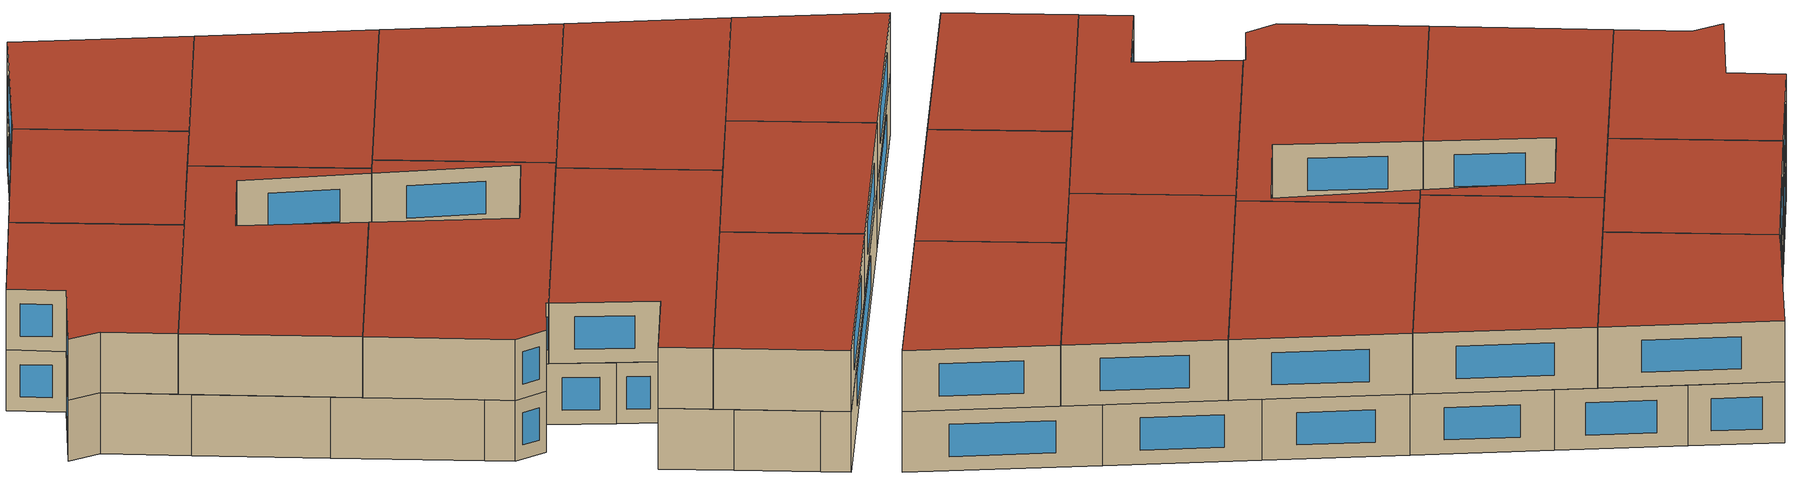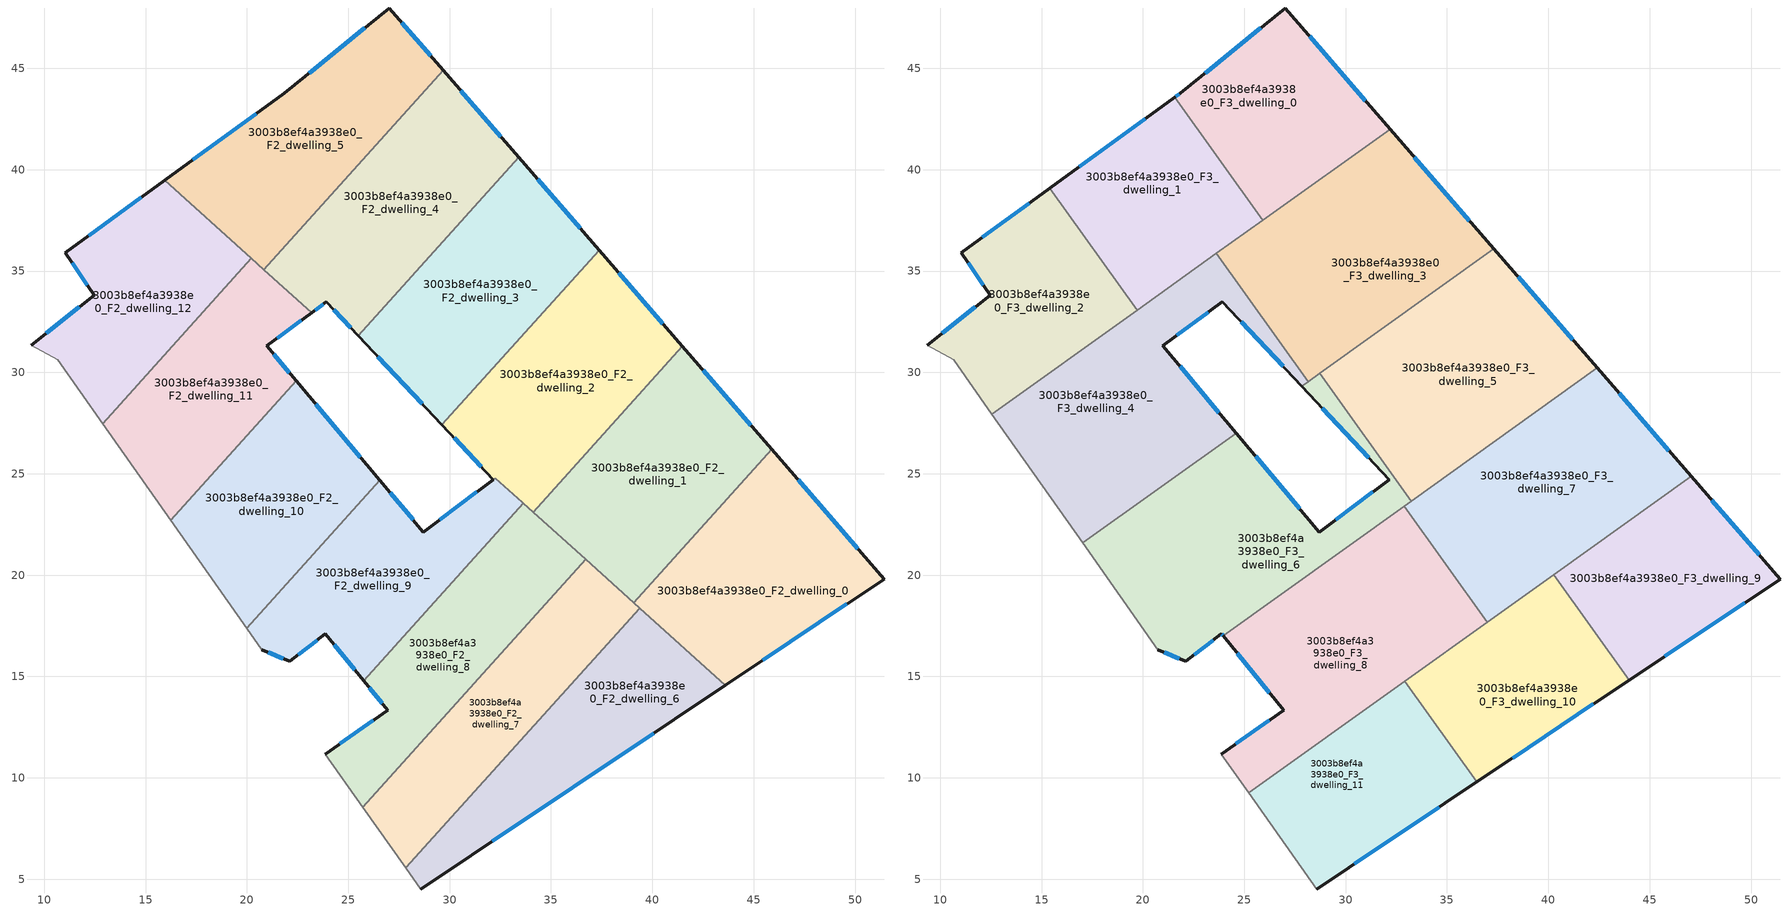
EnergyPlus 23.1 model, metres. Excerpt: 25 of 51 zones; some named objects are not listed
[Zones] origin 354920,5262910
3003b8ef4a3938e0_F2_dwelling_0
 floor to 3003b8ef4a3938e0_F1_dwelling_0 (EU_floor_Construction): 45.89,26.21 51.43,19.8 43.6,14.57 39.08,18.65 z6
 wall outside (EU_wall_Construction): 43.6,14.57 51.43,19.8 45.89,26.21 z6:9
 wall to 3003b8ef4a3938e0_F2_dwelling_1 (EU_wall_Construction): 45.89,26.21 39.08,18.65 z6:9
 wall to 3003b8ef4a3938e0_F2_dwelling_6 (EU_wall_Construction): 39.38,18.37 43.6,14.57 z6:9
 wall to 3003b8ef4a3938e0_F2_dwelling_7 (EU_wall_Construction): 39.08,18.65 39.38,18.37 z6:9
 window (EU_Window_Construction): 50.13,21.31 47.19,24.71 / 45.44,15.8 49.6,18.58 z6.7:8.3
 ceiling adiabatic (EU_roof_Construction): 43.98,14.82 40.29,19.99 39.08,18.65 43.6,14.57 z9
3003b8ef4a3938e0_F2_dwelling_1
 floor to 3003b8ef4a3938e0_F1_dwelling_1 (EU_floor_Construction): 41.48,31.29 45.89,26.21 39.08,18.65 34.12,23.11 z6
 wall outside (EU_wall_Construction): 45.89,26.21 41.48,31.29 z6:9
 wall to 3003b8ef4a3938e0_F2_dwelling_2 (EU_wall_Construction): 41.48,31.29 34.12,23.11 z6:9
 wall to 3003b8ef4a3938e0_F2_dwelling_8 (EU_wall_Construction): 34.12,23.11 36.71,20.78 z6:9
 wall to 3003b8ef4a3938e0_F2_dwelling_7 (EU_wall_Construction): 36.71,20.78 39.08,18.65 z6:9
 window (EU_Window_Construction): 44.85,27.4 42.52,30.09 z6.7:8.3
 ceiling adiabatic (EU_roof_Construction): 39.08,18.65 40.29,19.99 40.26,20.02 38.75,18.94 z9
3003b8ef4a3938e0_F2_dwelling_10
 floor to 3003b8ef4a3938e0_F1_dwelling_10 (EU_floor_Construction): 22.44,29.58 26.56,24.67 19.99,17.38 16.24,22.7 z6
 wall outside (EU_wall_Construction): 26.56,24.67 22.44,29.58 z6:9
 wall to 3003b8ef4a3938e0_F2_dwelling_9 (EU_wall_Construction): 19.99,17.38 26.56,24.67 z6:9
 wall adiabatic (EU_wall_Construction): 16.24,22.7 19.99,17.38 z6:9
 wall to 3003b8ef4a3938e0_F2_dwelling_11 (EU_wall_Construction): 22.44,29.58 16.24,22.7 z6:9
 window (EU_Window_Construction): 25.59,25.83 23.41,28.43 z6.7:8.3
3003b8ef4a3938e0_F2_dwelling_11
 floor to 3003b8ef4a3938e0_F1_dwelling_11 (EU_floor_Construction): 23.2,32.94 20.98,31.31 22.44,29.58 16.24,22.7 12.88,27.48 20.22,35.63 z6
 wall outside (EU_wall_Construction): 22.44,29.58 20.98,31.31 23.2,32.94 z6:9
 wall adiabatic (EU_wall_Construction): 12.88,27.48 16.24,22.7 z6:9
 wall to 3003b8ef4a3938e0_F2_dwelling_12 (EU_wall_Construction): 20.22,35.63 12.88,27.48 z6:9
 wall to 3003b8ef4a3938e0_F2_dwelling_4 (EU_wall_Construction): 23.2,32.94 20.84,35.07 z6:9
 wall to 3003b8ef4a3938e0_F2_dwelling_5 (EU_wall_Construction): 20.84,35.07 20.22,35.63 z6:9
 window (EU_Window_Construction): 21.51,31.7 22.68,32.56 / 22.1,29.99 21.33,30.91 z6.7:8.3
3003b8ef4a3938e0_F2_dwelling_12
 floor to 3003b8ef4a3938e0_F1_dwelling_12 (EU_floor_Construction): 20.22,35.63 12.88,27.48 10.66,30.62 9.37,31.35 12.46,33.8 11.04,35.91 15.95,39.48 z6
 wall outside (EU_wall_Construction): 15.95,39.48 11.04,35.91 12.46,33.8 9.37,31.35 z6:9
 wall adiabatic (EU_wall_Construction): 9.37,31.35 10.66,30.62 12.88,27.48 z6:9
 wall to 3003b8ef4a3938e0_F2_dwelling_5 (EU_wall_Construction): 20.22,35.63 15.95,39.48 z6:9
 window (EU_Window_Construction): 11.37,35.41 12.13,34.3 / 14.79,38.64 12.19,36.75 / 11.74,33.23 10.09,31.92 z6.7:8.3
3003b8ef4a3938e0_F2_dwelling_2
 floor to 3003b8ef4a3938e0_F1_dwelling_2 (EU_floor_Construction): 37.38,36.02 41.48,31.29 34.12,23.11 32.26,24.79 32.15,24.71 29.62,27.41 z6
 wall outside (EU_wall_Construction): 41.48,31.29 37.38,36.02 / 29.62,27.41 32.15,24.71 z6:9
 wall to 3003b8ef4a3938e0_F2_dwelling_3 (EU_wall_Construction): 37.38,36.02 29.62,27.41 z6:9
 wall to 3003b8ef4a3938e0_F2_dwelling_9 (EU_wall_Construction): 32.15,24.71 32.26,24.79 33.58,23.6 33.64,23.54 z6:9
 wall to 3003b8ef4a3938e0_F2_dwelling_8 (EU_wall_Construction): 33.64,23.54 34.12,23.11 z6:9
 window (EU_Window_Construction): 40.52,32.4 38.34,34.91 / 30.22,26.77 31.56,25.34 z6.7:8.3
3003b8ef4a3938e0_F2_dwelling_3
 floor to 3003b8ef4a3938e0_F1_dwelling_3 (EU_floor_Construction): 33.4,40.61 37.38,36.02 29.62,27.41 25.48,31.82 z6
 wall outside (EU_wall_Construction): 37.38,36.02 33.4,40.61 / 25.48,31.82 29.62,27.41 z6:9
 wall to 3003b8ef4a3938e0_F2_dwelling_4 (EU_wall_Construction): 33.4,40.61 25.48,31.82 z6:9
 window (EU_Window_Construction): 36.45,37.1 34.34,39.53 / 26.45,30.78 28.65,28.44 z6.7:8.3
 ceiling adiabatic (EU_roof_Construction): 30.13,27.97 37.38,36.02 34.59,39.24 37.31,36.1 28.16,29.55 27.83,29.32 28.72,29.95 z9
3003b8ef4a3938e0_F2_dwelling_4
 floor to 3003b8ef4a3938e0_F1_dwelling_4 (EU_floor_Construction): 29.69,44.9 33.4,40.61 25.48,31.82 23.92,33.48 23.2,32.94 20.84,35.07 z6
 wall outside (EU_wall_Construction): 23.2,32.94 23.92,33.48 25.48,31.82 / 33.4,40.61 29.69,44.9 z6:9
 wall to 3003b8ef4a3938e0_F2_dwelling_5 (EU_wall_Construction): 29.69,44.9 20.84,35.07 z6:9
 window (EU_Window_Construction): 23.37,33.07 23.75,33.35 / 32.53,41.62 30.56,43.89 / 24.29,33.09 25.12,32.21 z6.7:8.3
 ceiling adiabatic (EU_roof_Construction): 32.19,42 29.69,44.9 20.84,35.07 21.58,34.41 z9
3003b8ef4a3938e0_F2_dwelling_5
 floor to 3003b8ef4a3938e0_F1_dwelling_5 (EU_floor_Construction): 27.02,47.98 29.69,44.9 20.84,35.07 15.95,39.48 21.85,43.78 z6
 wall outside (EU_wall_Construction): 29.69,44.9 27.02,47.98 21.85,43.78 15.95,39.48 z6:9
 window (EU_Window_Construction): 20.47,42.77 17.33,40.49 / 25.81,46.99 23.07,44.76 / 29.06,45.62 27.65,47.25 z6.7:8.3
3003b8ef4a3938e0_F2_dwelling_6
 floor to 3003b8ef4a3938e0_F1_dwelling_6 (EU_floor_Construction): 43.6,14.57 28.57,4.51 27.84,5.55 39.38,18.37 z6
 wall outside (EU_wall_Construction): 28.57,4.51 43.6,14.57 z6:9
 wall to 3003b8ef4a3938e0_F2_dwelling_7 (EU_wall_Construction): 39.38,18.37 27.84,5.55 z6:9
 wall adiabatic (EU_wall_Construction): 27.84,5.55 28.57,4.51 z6:9
 window (EU_Window_Construction): 32.1,6.88 40.07,12.21 z6.7:8.3
3003b8ef4a3938e0_F2_dwelling_7
 floor to 3003b8ef4a3938e0_F1_dwelling_7 (EU_floor_Construction): 39.38,18.37 27.84,5.55 25.71,8.56 36.71,20.78 z6
 wall to 3003b8ef4a3938e0_F2_dwelling_8 (EU_wall_Construction): 36.71,20.78 25.71,8.56 z6:9
 wall adiabatic (EU_wall_Construction): 25.71,8.56 27.84,5.55 z6:9
3003b8ef4a3938e0_F2_dwelling_8
 floor to 3003b8ef4a3938e0_F1_dwelling_8 (EU_floor_Construction): 36.71,20.78 25.71,8.56 23.87,11.16 26.94,13.34 25.76,14.79 33.64,23.54 z6
 wall outside (EU_wall_Construction): 25.76,14.79 26.94,13.34 23.87,11.16 z6:9
 wall adiabatic (EU_wall_Construction): 23.87,11.16 25.71,8.56 z6:9
 wall to 3003b8ef4a3938e0_F2_dwelling_9 (EU_wall_Construction): 33.64,23.54 25.76,14.79 z6:9
 window (EU_Window_Construction): 26.22,12.83 24.59,11.67 / 26.04,14.45 26.67,13.68 z6.7:8.3
3003b8ef4a3938e0_F2_dwelling_9
 floor to 3003b8ef4a3938e0_F1_dwelling_9 (EU_floor_Construction): 33.58,23.6 33.64,23.54 25.76,14.79 23.87,17.11 22.12,15.74 20.73,16.33 19.99,17.38 26.56,24.67 28.7,22.13 32.15,24.71 32.26,24.79 z6
 wall outside (EU_wall_Construction): 32.15,24.71 28.7,22.13 26.56,24.67 / 20.73,16.33 22.12,15.74 23.87,17.11 25.76,14.79 z6:9
 wall adiabatic (EU_wall_Construction): 19.99,17.38 20.73,16.33 z6:9
 window (EU_Window_Construction): 28.2,22.72 27.06,24.07 / 31.34,24.1 29.51,22.73 / 24.32,16.56 25.32,15.33 / 22.53,16.06 23.46,16.79 / 21.06,16.19 21.8,15.88 z6.7:8.3
3003b8ef4a3938e0_F3_dwelling_0
 floor to 3003b8ef4a3938e0_F2_dwelling_5 (EU_floor_Construction): 27.02,47.98 29.69,44.9 24.63,39.28 21.56,43.57 21.85,43.78 z9
 floor adiabatic (EU_floor_Construction): 29.69,44.9 32.19,42 25.9,37.5 24.63,39.28 z9
 wall outside (EU_wall_Construction): 32.2,42 27.02,47.98 21.85,43.78 21.56,43.57 z9:12
 wall to 3003b8ef4a3938e0_F3_dwelling_1 (EU_wall_Construction): 21.56,43.57 25.9,37.5 z9:12
 wall to 3003b8ef4a3938e0_F3_dwelling_3 (EU_wall_Construction): 25.9,37.5 32.2,42 z9:12
 window (EU_Window_Construction): 21.78,43.73 21.63,43.62 / 25.81,46.99 23.07,44.76 / 30.98,43.41 28.23,46.57 z9.7:11.3
 roof outside (EU_roof_Construction): 32.2,42 27.02,47.98 21.85,43.78 21.56,43.57 25.9,37.5 z12
3003b8ef4a3938e0_F3_dwelling_1
 floor adiabatic (EU_floor_Construction): 24.63,39.28 25.9,37.5 21.58,34.41 20.84,35.07 z9
 floor to 3003b8ef4a3938e0_F2_dwelling_5 (EU_floor_Construction): 21.56,43.57 24.63,39.28 20.84,35.07 15.95,39.48 z9
 floor to 3003b8ef4a3938e0_F2_dwelling_12 (EU_floor_Construction): 20.22,35.63 18.92,34.19 15.41,39.09 15.95,39.48 z9
 floor to 3003b8ef4a3938e0_F2_dwelling_11 (EU_floor_Construction): 21.58,34.41 19.72,33.08 18.92,34.19 20.22,35.63 z9
 wall outside (EU_wall_Construction): 21.56,43.57 15.41,39.09 z9:12
 wall to 3003b8ef4a3938e0_F3_dwelling_2 (EU_wall_Construction): 15.41,39.09 19.72,33.08 z9:12
 wall to 3003b8ef4a3938e0_F3_dwelling_4 (EU_wall_Construction): 19.72,33.08 23.63,35.87 z9:12
 wall to 3003b8ef4a3938e0_F3_dwelling_3 (EU_wall_Construction): 23.63,35.87 25.9,37.5 z9:12
 window (EU_Window_Construction): 20.12,42.52 16.86,40.14 z9.7:11.3
 roof outside (EU_roof_Construction): 25.9,37.5 21.56,43.57 15.41,39.09 19.72,33.08 z12
3003b8ef4a3938e0_F3_dwelling_10
 floor to 3003b8ef4a3938e0_F2_dwelling_6 (EU_floor_Construction): 43.6,14.57 36.47,9.8 34.34,12.77 39.38,18.37 z9
 floor to 3003b8ef4a3938e0_F2_dwelling_7 (EU_floor_Construction): 39.38,18.37 34.34,12.77 32.91,14.76 38.75,18.94 z9
 floor adiabatic (EU_floor_Construction): 40.26,20.02 43.98,14.82 43.6,14.57 38.75,18.94 z9
 wall outside (EU_wall_Construction): 36.47,9.8 43.98,14.82 z9:12
 wall to 3003b8ef4a3938e0_F3_dwelling_11 (EU_wall_Construction): 32.91,14.76 36.47,9.8 z9:12
 wall to 3003b8ef4a3938e0_F3_dwelling_9 (EU_wall_Construction): 43.98,14.82 40.26,20.02 z9:12
 wall to 3003b8ef4a3938e0_F3_dwelling_8 (EU_wall_Construction): 36.99,17.68 32.91,14.76 z9:12
 wall to 3003b8ef4a3938e0_F3_dwelling_7 (EU_wall_Construction): 40.26,20.02 36.99,17.68 z9:12
 window (EU_Window_Construction): 38.23,10.98 42.22,13.64 z9.7:11.3
 roof outside (EU_roof_Construction): 43.98,14.82 40.26,20.02 32.91,14.76 36.47,9.8 z12
3003b8ef4a3938e0_F3_dwelling_11
 floor to 3003b8ef4a3938e0_F2_dwelling_7 (EU_floor_Construction): 32.91,14.76 34.34,12.77 27.84,5.55 25.71,8.56 28.36,11.51 z9
 floor to 3003b8ef4a3938e0_F2_dwelling_6 (EU_floor_Construction): 34.34,12.77 36.47,9.8 28.57,4.51 27.84,5.55 z9
 floor to 3003b8ef4a3938e0_F2_dwelling_8 (EU_floor_Construction): 28.36,11.51 25.71,8.56 25.22,9.25 z9
 wall outside (EU_wall_Construction): 28.57,4.51 36.47,9.8 z9:12
 wall adiabatic (EU_wall_Construction): 25.22,9.25 28.57,4.51 z9:12
 wall to 3003b8ef4a3938e0_F3_dwelling_8 (EU_wall_Construction): 32.91,14.76 25.22,9.25 z9:12
 window (EU_Window_Construction): 30.43,5.76 34.62,8.56 z9.7:11.3
 roof outside (EU_roof_Construction): 36.47,9.8 32.91,14.76 25.22,9.25 28.57,4.51 z12
3003b8ef4a3938e0_F3_dwelling_2
 floor to 3003b8ef4a3938e0_F2_dwelling_12 (EU_floor_Construction): 15.41,39.09 18.92,34.19 14.66,29.45 12.55,27.94 10.66,30.62 9.37,31.35 12.46,33.8 11.04,35.91 z9
 floor to 3003b8ef4a3938e0_F2_dwelling_11 (EU_floor_Construction): 18.92,34.19 19.72,33.08 14.66,29.45 z9
 wall outside (EU_wall_Construction): 15.41,39.09 11.04,35.91 12.46,33.8 9.37,31.35 z9:12
 wall adiabatic (EU_wall_Construction): 9.37,31.35 10.66,30.62 12.55,27.94 z9:12
 wall to 3003b8ef4a3938e0_F3_dwelling_4 (EU_wall_Construction): 12.55,27.94 19.72,33.08 z9:12
 window (EU_Window_Construction): 14.39,38.35 12.07,36.66 / 11.74,33.23 10.09,31.92 / 11.37,35.41 12.13,34.3 z9.7:11.3
 roof outside (EU_roof_Construction): 19.72,33.08 15.41,39.09 11.04,35.91 12.46,33.8 9.37,31.35 10.66,30.62 12.55,27.94 z12
3003b8ef4a3938e0_F3_dwelling_3
 floor to 3003b8ef4a3938e0_F2_dwelling_3 (EU_floor_Construction): 33.4,40.61 37.31,36.1 28.16,29.55 26.07,32.47 z9
 floor to 3003b8ef4a3938e0_F2_dwelling_4 (EU_floor_Construction): 32.19,42 33.4,40.61 26.07,32.47 23.63,35.87 z9
 wall outside (EU_wall_Construction): 37.31,36.1 32.2,42 z9:12
 wall to 3003b8ef4a3938e0_F3_dwelling_4 (EU_wall_Construction): 23.63,35.87 28.16,29.55 z9:12
 wall to 3003b8ef4a3938e0_F3_dwelling_5 (EU_wall_Construction): 28.71,29.95 37.31,36.1 z9:12
 wall to 3003b8ef4a3938e0_F3_dwelling_6 (EU_wall_Construction): 28.16,29.55 28.71,29.95 z9:12
 window (EU_Window_Construction): 36.11,37.49 33.4,40.62 z9.7:11.3
 roof outside (EU_roof_Construction): 37.31,36.1 32.2,42 23.63,35.87 28.16,29.55 z12
3003b8ef4a3938e0_F3_dwelling_4
 floor to 3003b8ef4a3938e0_F2_dwelling_11 (EU_floor_Construction): 23.2,32.94 20.98,31.31 22.44,29.58 16.24,22.7 12.88,27.48 14.66,29.45 21.58,34.41 z9
 floor to 3003b8ef4a3938e0_F2_dwelling_10 (EU_floor_Construction): 22.44,29.58 24.6,27 17.03,21.59 16.24,22.7 z9
 floor to 3003b8ef4a3938e0_F2_dwelling_3 (EU_floor_Construction): 26.07,32.47 28.16,29.55 27.83,29.32 25.48,31.82 z9
 floor to 3003b8ef4a3938e0_F2_dwelling_12 (EU_floor_Construction): 14.66,29.45 12.88,27.48 12.55,27.94 z9
 floor to 3003b8ef4a3938e0_F2_dwelling_4 (EU_floor_Construction): 23.63,35.87 26.07,32.47 25.48,31.82 23.92,33.48 23.2,32.94 21.58,34.41 z9
 wall outside (EU_wall_Construction): 24.6,27 20.98,31.31 23.92,33.48 27.83,29.32 z9:12
 wall to 3003b8ef4a3938e0_F3_dwelling_6 (EU_wall_Construction): 17.03,21.59 24.6,27 / 27.83,29.32 28.16,29.55 z9:12
 wall adiabatic (EU_wall_Construction): 12.55,27.94 17.03,21.59 z9:12
 window (EU_Window_Construction): 24.84,32.5 26.91,30.29 / 21.68,31.82 23.23,32.97 / 23.75,28.02 21.83,30.3 z9.7:11.3
 roof outside (EU_roof_Construction): 24.6,27 20.98,31.31 23.92,33.48 27.83,29.32 28.16,29.55 23.63,35.87 12.55,27.94 17.03,21.59 z12
3003b8ef4a3938e0_F3_dwelling_5
 floor to 3003b8ef4a3938e0_F2_dwelling_2 (EU_floor_Construction): 37.38,36.02 41.48,31.29 37.1,26.41 33.39,23.77 32.68,24.41 30.13,27.97 z9
 floor to 3003b8ef4a3938e0_F2_dwelling_1 (EU_floor_Construction): 41.48,31.29 42.41,30.22 37.1,26.41 z9
 floor adiabatic (EU_floor_Construction): 37.31,36.1 37.38,36.02 30.13,27.97 28.72,29.95 z9
 floor to 3003b8ef4a3938e0_F2_dwelling_9 (EU_floor_Construction): 33.39,23.77 33.23,23.65 32.68,24.41 z9
 wall outside (EU_wall_Construction): 42.41,30.22 37.31,36.1 z9:12
 wall to 3003b8ef4a3938e0_F3_dwelling_6 (EU_wall_Construction): 28.72,29.95 33.23,23.65 z9:12
 wall to 3003b8ef4a3938e0_F3_dwelling_7 (EU_wall_Construction): 33.23,23.65 42.41,30.22 z9:12
 window (EU_Window_Construction): 41.21,31.6 38.51,34.72 z9.7:11.3
 roof outside (EU_roof_Construction): 42.41,30.22 37.31,36.1 28.72,29.95 33.23,23.65 z12
3003b8ef4a3938e0_F3_dwelling_6
 floor to 3003b8ef4a3938e0_F2_dwelling_9 (EU_floor_Construction): 32.68,24.41 33.23,23.65 23.95,17.01 23.87,17.11 22.12,15.74 20.73,16.33 19.99,17.38 26.56,24.67 28.7,22.13 32.15,24.71 32.26,24.79 z9
 floor to 3003b8ef4a3938e0_F2_dwelling_2 (EU_floor_Construction): 30.13,27.97 32.68,24.41 32.26,24.79 32.15,24.71 29.62,27.41 z9
 floor to 3003b8ef4a3938e0_F2_dwelling_10 (EU_floor_Construction): 24.6,27 26.56,24.67 19.99,17.38 17.03,21.59 z9
 floor to 3003b8ef4a3938e0_F2_dwelling_3 (EU_floor_Construction): 28.72,29.95 30.13,27.97 29.62,27.41 27.83,29.32 z9
 wall outside (EU_wall_Construction): 27.83,29.32 32.15,24.71 28.7,22.13 24.6,27 / 20.73,16.33 22.12,15.74 23.87,17.11 23.95,17.01 z9:12
 wall adiabatic (EU_wall_Construction): 17.03,21.59 20.73,16.33 z9:12
 wall to 3003b8ef4a3938e0_F3_dwelling_8 (EU_wall_Construction): 23.95,17.01 32.89,23.4 z9:12
 wall to 3003b8ef4a3938e0_F3_dwelling_7 (EU_wall_Construction): 32.89,23.4 33.23,23.65 z9:12
 window (EU_Window_Construction): 27.74,23.27 25.56,25.86 / 31.34,24.1 29.51,22.73 / 28.85,28.23 31.14,25.79 / 23.89,17.08 23.93,17.03 / 22.53,16.06 23.46,16.79 / 21.06,16.19 21.8,15.88 z9.7:11.3
 roof outside (EU_roof_Construction): 28.7,22.13 24.6,27 17.03,21.59 20.73,16.33 22.12,15.74 23.87,17.11 23.95,17.01 33.23,23.65 28.72,29.95 27.83,29.32 32.15,24.71 z12
3003b8ef4a3938e0_F3_dwelling_7
 floor to 3003b8ef4a3938e0_F2_dwelling_1 (EU_floor_Construction): 42.41,30.22 45.88,26.21 40.41,20.13 38.75,18.94 34.12,23.11 37.09,26.41 z9
 floor to 3003b8ef4a3938e0_F2_dwelling_0 (EU_floor_Construction): 45.88,26.21 47.04,24.88 40.41,20.13 z9
 floor to 3003b8ef4a3938e0_F2_dwelling_8 (EU_floor_Construction): 36.71,20.78 35.63,19.57 33.17,23.01 33.64,23.54 z9
 floor to 3003b8ef4a3938e0_F2_dwelling_2 (EU_floor_Construction): 37.09,26.41 34.12,23.11 33.39,23.77 z9
 floor to 3003b8ef4a3938e0_F2_dwelling_7 (EU_floor_Construction): 38.75,18.94 36.99,17.68 35.63,19.57 36.71,20.78 z9
 floor to 3003b8ef4a3938e0_F2_dwelling_9 (EU_floor_Construction): 33.64,23.54 33.17,23.01 32.89,23.4 33.39,23.77 z9
 wall outside (EU_wall_Construction): 47.04,24.88 42.41,30.22 z9:12
 wall to 3003b8ef4a3938e0_F3_dwelling_8 (EU_wall_Construction): 32.89,23.4 36.99,17.68 z9:12
 wall to 3003b8ef4a3938e0_F3_dwelling_9 (EU_wall_Construction): 40.26,20.02 47.04,24.88 z9:12
 window (EU_Window_Construction): 45.95,26.13 43.5,28.96 z9.7:11.3
 roof outside (EU_roof_Construction): 47.04,24.88 42.41,30.22 32.89,23.4 36.99,17.68 z12
3003b8ef4a3938e0_F3_dwelling_8
 floor to 3003b8ef4a3938e0_F2_dwelling_8 (EU_floor_Construction): 33.17,23.01 35.63,19.57 28.36,11.51 25.22,9.25 23.87,11.16 26.94,13.34 25.76,14.79 z9
 floor to 3003b8ef4a3938e0_F2_dwelling_9 (EU_floor_Construction): 32.89,23.4 33.17,23.01 25.76,14.79 23.95,17.01 z9
 floor to 3003b8ef4a3938e0_F2_dwelling_7 (EU_floor_Construction): 35.63,19.57 36.99,17.68 28.36,11.51 z9
 wall outside (EU_wall_Construction): 23.95,17.01 26.94,13.34 23.87,11.16 z9:12
 wall adiabatic (EU_wall_Construction): 23.87,11.16 25.22,9.25 z9:12
 window (EU_Window_Construction): 26.22,12.83 24.59,11.67 / 24.66,16.15 26.24,14.2 z9.7:11.3
 roof outside (EU_roof_Construction): 36.99,17.68 32.89,23.4 23.95,17.01 26.94,13.34 23.87,11.16 25.22,9.25 z12
3003b8ef4a3938e0_F3_dwelling_9
 floor to 3003b8ef4a3938e0_F2_dwelling_0 (EU_floor_Construction): 47.04,24.88 51.43,19.8 43.98,14.82 40.29,19.99 40.41,20.13 z9
 wall outside (EU_wall_Construction): 43.98,14.82 51.43,19.8 47.04,24.88 z9:12
 window (EU_Window_Construction): 50.4,21 48.07,23.69 / 45.73,15.99 49.69,18.64 z9.7:11.3
 roof outside (EU_roof_Construction): 51.43,19.8 47.04,24.88 40.26,20.02 43.98,14.82 z12
[Building]
EU S2 Campaign: North Axis=0; Terrain=City; Solar Distribution=FullExterior
[Site:Location]
Budapest.Ferenc.Liszt.Intl.AP: Latitude=47.437; Longitude=19.256; Time Zone=1; Elevation=185
[SizingPeriod:WeatherFileDays]
AnnualSizingPeriod: Begin Month=1; Begin Day of Month=1; End Month=12; End Day of Month=31; Day of Week for Start Day=Monday; Use Weather File Daylight Saving Period=No; Use Weather File Rain and Snow Indicators=No
[MATERIAL]
EU_InternalMass_Material: Roughness=MediumRough; Thickness=0.1; Conductivity=1; Density=1800; Specific Heat=900; Thermal Absorptance=0.9; Solar Absorptance=0.7; Visible Absorptance=0.7
[MATERIAL:NOMASS] Roughness=MediumRough; Thermal Absorptance=0.9; Solar Absorptance=0.7; Visible Absorptance=0.7
Name | Thermal Resistance
EU_wall_NoMass | 0.832559
EU_roof_NoMass | 1.39638
EU_floor_NoMass | 0.872794
[WINDOWMATERIAL:SIMPLEGLAZINGSYSTEM]
EU_Window_SimpleGlazing: UFactor=2.79869; Solar Heat Gain Coefficient=0.75; Visible Transmittance=0.75
[CONSTRUCTION]
EU_wall_Construction: EU_wall_NoMass
EU_roof_Construction: EU_roof_NoMass
EU_floor_Construction: EU_floor_NoMass
EU_Window_Construction: EU_Window_SimpleGlazing
EU_InternalMass_Construction: EU_InternalMass_Material
[ZONE] Type=1; Multiplier=1; Ceiling Height=autocalculate; Floor Area=autocalculate; Part of Total Floor Area=Yes
Name | Volume
3003b8ef4a3938e0_F2_dwelling_0 | 211.831
3003b8ef4a3938e0_F3_dwelling_0 | 169.494
3003b8ef4a3938e0_F2_dwelling_1 | 211.857
3003b8ef4a3938e0_F3_dwelling_1 | 169.485
3003b8ef4a3938e0_F2_dwelling_10 | 181.592
3003b8ef4a3938e0_F3_dwelling_10 | 169.505
3003b8ef4a3938e0_F2_dwelling_11 | 181.597
3003b8ef4a3938e0_F3_dwelling_11 | 169.499
3003b8ef4a3938e0_F2_dwelling_12 | 181.578
3003b8ef4a3938e0_F2_dwelling_2 | 212.149
3003b8ef4a3938e0_F3_dwelling_2 | 169.496
3003b8ef4a3938e0_F2_dwelling_3 | 211.867
3003b8ef4a3938e0_F3_dwelling_3 | 254.214
3003b8ef4a3938e0_F2_dwelling_4 | 211.85
3003b8ef4a3938e0_F3_dwelling_4 | 254.206
3003b8ef4a3938e0_F2_dwelling_5 | 211.836
3003b8ef4a3938e0_F3_dwelling_5 | 254.229
3003b8ef4a3938e0_F2_dwelling_6 | 181.559
3003b8ef4a3938e0_F3_dwelling_6 | 254.218
3003b8ef4a3938e0_F2_dwelling_7 | 181.623
3003b8ef4a3938e0_F3_dwelling_7 | 254.194
3003b8ef4a3938e0_F2_dwelling_8 | 181.601
3003b8ef4a3938e0_F3_dwelling_8 | 254.219
3003b8ef4a3938e0_F2_dwelling_9 | 181.282
3003b8ef4a3938e0_F3_dwelling_9 | 169.487
[INTERNALMASS] Construction=EU_InternalMass_Construction
Name | Zone or ZoneList | Surface Area
3003b8ef4a3938e0_F2_dwelling_0_EU_InternalMass | 3003b8ef4a3938e0_F2_dwelling_0 | 70.6104
3003b8ef4a3938e0_F2_dwelling_1_EU_InternalMass | 3003b8ef4a3938e0_F2_dwelling_1 | 70.6189
3003b8ef4a3938e0_F2_dwelling_2_EU_InternalMass | 3003b8ef4a3938e0_F2_dwelling_2 | 70.716
3003b8ef4a3938e0_F2_dwelling_3_EU_InternalMass | 3003b8ef4a3938e0_F2_dwelling_3 | 70.6223
3003b8ef4a3938e0_F2_dwelling_4_EU_InternalMass | 3003b8ef4a3938e0_F2_dwelling_4 | 70.6167
3003b8ef4a3938e0_F2_dwelling_5_EU_InternalMass | 3003b8ef4a3938e0_F2_dwelling_5 | 70.6119
3003b8ef4a3938e0_F2_dwelling_6_EU_InternalMass | 3003b8ef4a3938e0_F2_dwelling_6 | 60.5195
3003b8ef4a3938e0_F2_dwelling_7_EU_InternalMass | 3003b8ef4a3938e0_F2_dwelling_7 | 60.5408
3003b8ef4a3938e0_F2_dwelling_8_EU_InternalMass | 3003b8ef4a3938e0_F2_dwelling_8 | 60.5333
3003b8ef4a3938e0_F2_dwelling_9_EU_InternalMass | 3003b8ef4a3938e0_F2_dwelling_9 | 60.4274
3003b8ef4a3938e0_F2_dwelling_10_EU_InternalMass | 3003b8ef4a3938e0_F2_dwelling_10 | 60.5305
3003b8ef4a3938e0_F2_dwelling_11_EU_InternalMass | 3003b8ef4a3938e0_F2_dwelling_11 | 60.5324
3003b8ef4a3938e0_F2_dwelling_12_EU_InternalMass | 3003b8ef4a3938e0_F2_dwelling_12 | 60.5262
3003b8ef4a3938e0_F3_dwelling_0_EU_InternalMass | 3003b8ef4a3938e0_F3_dwelling_0 | 56.4981
3003b8ef4a3938e0_F3_dwelling_1_EU_InternalMass | 3003b8ef4a3938e0_F3_dwelling_1 | 56.4951
3003b8ef4a3938e0_F3_dwelling_2_EU_InternalMass | 3003b8ef4a3938e0_F3_dwelling_2 | 56.4987
3003b8ef4a3938e0_F3_dwelling_3_EU_InternalMass | 3003b8ef4a3938e0_F3_dwelling_3 | 84.7381
3003b8ef4a3938e0_F3_dwelling_4_EU_InternalMass | 3003b8ef4a3938e0_F3_dwelling_4 | 84.7355
3003b8ef4a3938e0_F3_dwelling_5_EU_InternalMass | 3003b8ef4a3938e0_F3_dwelling_5 | 84.7432
3003b8ef4a3938e0_F3_dwelling_6_EU_InternalMass | 3003b8ef4a3938e0_F3_dwelling_6 | 84.7397
3003b8ef4a3938e0_F3_dwelling_7_EU_InternalMass | 3003b8ef4a3938e0_F3_dwelling_7 | 84.7312
3003b8ef4a3938e0_F3_dwelling_8_EU_InternalMass | 3003b8ef4a3938e0_F3_dwelling_8 | 84.7395
3003b8ef4a3938e0_F3_dwelling_9_EU_InternalMass | 3003b8ef4a3938e0_F3_dwelling_9 | 56.4956
3003b8ef4a3938e0_F3_dwelling_10_EU_InternalMass | 3003b8ef4a3938e0_F3_dwelling_10 | 56.5016
3003b8ef4a3938e0_F3_dwelling_11_EU_InternalMass | 3003b8ef4a3938e0_F3_dwelling_11 | 56.4998
[OTHEREQUIPMENT] Fuel Type=Electricity; Design Level Calculation Method=Watts/Area; Power per Zone Floor Area=1; Fraction Latent=0; Fraction Radiant=0; Fraction Lost=0; Carbon Dioxide Generation Rate=0; EndUse Subcategory=EU_Step8_InternalGains
Name | Zone or ZoneList or Space or SpaceList | Schedule
EU_Step8_InternalGain_3003b8ef4a3938e0_F2_dwelling_0_f000 | 3003b8ef4a3938e0_F2_dwelling_0 | EU_Step8_GainSchedule_3003b8ef4a3938e0_F2_dwelling_0_f000
EU_Step8_InternalGain_3003b8ef4a3938e0_F2_dwelling_1_f000 | 3003b8ef4a3938e0_F2_dwelling_1 | EU_Step8_GainSchedule_3003b8ef4a3938e0_F2_dwelling_1_f000
EU_Step8_InternalGain_3003b8ef4a3938e0_F2_dwelling_2_f000 | 3003b8ef4a3938e0_F2_dwelling_2 | EU_Step8_GainSchedule_3003b8ef4a3938e0_F2_dwelling_2_f000
EU_Step8_InternalGain_3003b8ef4a3938e0_F2_dwelling_3_f000 | 3003b8ef4a3938e0_F2_dwelling_3 | EU_Step8_GainSchedule_3003b8ef4a3938e0_F2_dwelling_3_f000
EU_Step8_InternalGain_3003b8ef4a3938e0_F2_dwelling_4_f000 | 3003b8ef4a3938e0_F2_dwelling_4 | EU_Step8_GainSchedule_3003b8ef4a3938e0_F2_dwelling_4_f000
EU_Step8_InternalGain_3003b8ef4a3938e0_F2_dwelling_5_f000 | 3003b8ef4a3938e0_F2_dwelling_5 | EU_Step8_GainSchedule_3003b8ef4a3938e0_F2_dwelling_5_f000
EU_Step8_InternalGain_3003b8ef4a3938e0_F2_dwelling_6_f000 | 3003b8ef4a3938e0_F2_dwelling_6 | EU_Step8_GainSchedule_3003b8ef4a3938e0_F2_dwelling_6_f000
EU_Step8_InternalGain_3003b8ef4a3938e0_F2_dwelling_7_f000 | 3003b8ef4a3938e0_F2_dwelling_7 | EU_Step8_GainSchedule_3003b8ef4a3938e0_F2_dwelling_7_f000
EU_Step8_InternalGain_3003b8ef4a3938e0_F2_dwelling_8_f000 | 3003b8ef4a3938e0_F2_dwelling_8 | EU_Step8_GainSchedule_3003b8ef4a3938e0_F2_dwelling_8_f000
EU_Step8_InternalGain_3003b8ef4a3938e0_F2_dwelling_9_f000 | 3003b8ef4a3938e0_F2_dwelling_9 | EU_Step8_GainSchedule_3003b8ef4a3938e0_F2_dwelling_9_f000
EU_Step8_InternalGain_3003b8ef4a3938e0_F2_dwelling_10_f000 | 3003b8ef4a3938e0_F2_dwelling_10 | EU_Step8_GainSchedule_3003b8ef4a3938e0_F2_dwelling_10_f000
EU_Step8_InternalGain_3003b8ef4a3938e0_F2_dwelling_11_f000 | 3003b8ef4a3938e0_F2_dwelling_11 | EU_Step8_GainSchedule_3003b8ef4a3938e0_F2_dwelling_11_f000
EU_Step8_InternalGain_3003b8ef4a3938e0_F2_dwelling_12_f000 | 3003b8ef4a3938e0_F2_dwelling_12 | EU_Step8_GainSchedule_3003b8ef4a3938e0_F2_dwelling_12_f000
EU_Step8_InternalGain_3003b8ef4a3938e0_F3_dwelling_0_f000 | 3003b8ef4a3938e0_F3_dwelling_0 | EU_Step8_GainSchedule_3003b8ef4a3938e0_F3_dwelling_0_f000
EU_Step8_InternalGain_3003b8ef4a3938e0_F3_dwelling_1_f000 | 3003b8ef4a3938e0_F3_dwelling_1 | EU_Step8_GainSchedule_3003b8ef4a3938e0_F3_dwelling_1_f000
EU_Step8_InternalGain_3003b8ef4a3938e0_F3_dwelling_2_f000 | 3003b8ef4a3938e0_F3_dwelling_2 | EU_Step8_GainSchedule_3003b8ef4a3938e0_F3_dwelling_2_f000
EU_Step8_InternalGain_3003b8ef4a3938e0_F3_dwelling_3_f000 | 3003b8ef4a3938e0_F3_dwelling_3 | EU_Step8_GainSchedule_3003b8ef4a3938e0_F3_dwelling_3_f000
EU_Step8_InternalGain_3003b8ef4a3938e0_F3_dwelling_4_f000 | 3003b8ef4a3938e0_F3_dwelling_4 | EU_Step8_GainSchedule_3003b8ef4a3938e0_F3_dwelling_4_f000
EU_Step8_InternalGain_3003b8ef4a3938e0_F3_dwelling_5_f000 | 3003b8ef4a3938e0_F3_dwelling_5 | EU_Step8_GainSchedule_3003b8ef4a3938e0_F3_dwelling_5_f000
EU_Step8_InternalGain_3003b8ef4a3938e0_F3_dwelling_6_f000 | 3003b8ef4a3938e0_F3_dwelling_6 | EU_Step8_GainSchedule_3003b8ef4a3938e0_F3_dwelling_6_f000
EU_Step8_InternalGain_3003b8ef4a3938e0_F3_dwelling_7_f000 | 3003b8ef4a3938e0_F3_dwelling_7 | EU_Step8_GainSchedule_3003b8ef4a3938e0_F3_dwelling_7_f000
EU_Step8_InternalGain_3003b8ef4a3938e0_F3_dwelling_8_f000 | 3003b8ef4a3938e0_F3_dwelling_8 | EU_Step8_GainSchedule_3003b8ef4a3938e0_F3_dwelling_8_f000
EU_Step8_InternalGain_3003b8ef4a3938e0_F3_dwelling_9_f000 | 3003b8ef4a3938e0_F3_dwelling_9 | EU_Step8_GainSchedule_3003b8ef4a3938e0_F3_dwelling_9_f000
EU_Step8_InternalGain_3003b8ef4a3938e0_F3_dwelling_10_f000 | 3003b8ef4a3938e0_F3_dwelling_10 | EU_Step8_GainSchedule_3003b8ef4a3938e0_F3_dwelling_10_f000
EU_Step8_InternalGain_3003b8ef4a3938e0_F3_dwelling_11_f000 | 3003b8ef4a3938e0_F3_dwelling_11 | EU_Step8_GainSchedule_3003b8ef4a3938e0_F3_dwelling_11_f000
[ZONEVENTILATION:DESIGNFLOWRATE] Schedule=EU_AlwaysOn; Design Flow Rate Calculation Method=AirChanges/Hour; Air Changes per Hour=0.475469; Ventilation Type=Natural; Fan Pressure Rise=0; Fan Total Efficiency=1; Constant Term Coefficient=1; Temperature Term Coefficient=0; Velocity Term Coefficient=0; Velocity Squared Term Coefficient=0; Minimum Indoor Temperature=-100; Maximum Indoor Temperature=100; Delta Temperature=-100; Minimum Outdoor Temperature=-100; Maximum Outdoor Temperature=100; Maximum Wind Speed=40
Name | Zone or ZoneList or Space or SpaceList
EU_ConstantAir_3003b8ef4a3938e0_F2_dwelling_0 | 3003b8ef4a3938e0_F2_dwelling_0
EU_ConstantAir_3003b8ef4a3938e0_F2_dwelling_1 | 3003b8ef4a3938e0_F2_dwelling_1
EU_ConstantAir_3003b8ef4a3938e0_F2_dwelling_2 | 3003b8ef4a3938e0_F2_dwelling_2
EU_ConstantAir_3003b8ef4a3938e0_F2_dwelling_3 | 3003b8ef4a3938e0_F2_dwelling_3
EU_ConstantAir_3003b8ef4a3938e0_F2_dwelling_4 | 3003b8ef4a3938e0_F2_dwelling_4
EU_ConstantAir_3003b8ef4a3938e0_F2_dwelling_5 | 3003b8ef4a3938e0_F2_dwelling_5
EU_ConstantAir_3003b8ef4a3938e0_F2_dwelling_6 | 3003b8ef4a3938e0_F2_dwelling_6
EU_ConstantAir_3003b8ef4a3938e0_F2_dwelling_7 | 3003b8ef4a3938e0_F2_dwelling_7
EU_ConstantAir_3003b8ef4a3938e0_F2_dwelling_8 | 3003b8ef4a3938e0_F2_dwelling_8
EU_ConstantAir_3003b8ef4a3938e0_F2_dwelling_9 | 3003b8ef4a3938e0_F2_dwelling_9
EU_ConstantAir_3003b8ef4a3938e0_F2_dwelling_10 | 3003b8ef4a3938e0_F2_dwelling_10
EU_ConstantAir_3003b8ef4a3938e0_F2_dwelling_11 | 3003b8ef4a3938e0_F2_dwelling_11
EU_ConstantAir_3003b8ef4a3938e0_F2_dwelling_12 | 3003b8ef4a3938e0_F2_dwelling_12
EU_ConstantAir_3003b8ef4a3938e0_F3_dwelling_0 | 3003b8ef4a3938e0_F3_dwelling_0
EU_ConstantAir_3003b8ef4a3938e0_F3_dwelling_1 | 3003b8ef4a3938e0_F3_dwelling_1
EU_ConstantAir_3003b8ef4a3938e0_F3_dwelling_2 | 3003b8ef4a3938e0_F3_dwelling_2
EU_ConstantAir_3003b8ef4a3938e0_F3_dwelling_3 | 3003b8ef4a3938e0_F3_dwelling_3
EU_ConstantAir_3003b8ef4a3938e0_F3_dwelling_4 | 3003b8ef4a3938e0_F3_dwelling_4
EU_ConstantAir_3003b8ef4a3938e0_F3_dwelling_5 | 3003b8ef4a3938e0_F3_dwelling_5
EU_ConstantAir_3003b8ef4a3938e0_F3_dwelling_6 | 3003b8ef4a3938e0_F3_dwelling_6
EU_ConstantAir_3003b8ef4a3938e0_F3_dwelling_7 | 3003b8ef4a3938e0_F3_dwelling_7
EU_ConstantAir_3003b8ef4a3938e0_F3_dwelling_8 | 3003b8ef4a3938e0_F3_dwelling_8
EU_ConstantAir_3003b8ef4a3938e0_F3_dwelling_9 | 3003b8ef4a3938e0_F3_dwelling_9
EU_ConstantAir_3003b8ef4a3938e0_F3_dwelling_10 | 3003b8ef4a3938e0_F3_dwelling_10
EU_ConstantAir_3003b8ef4a3938e0_F3_dwelling_11 | 3003b8ef4a3938e0_F3_dwelling_11
[HVACTEMPLATE:ZONE:IDEALLOADSAIRSYSTEM] System Availability Schedule=EU_AlwaysOn; Maximum Heating Supply Air Temperature=50; Minimum Cooling Supply Air Temperature=13; Maximum Heating Supply Air Humidity Ratio=0.0156; Minimum Cooling Supply Air Humidity Ratio=0.0077; Heating Limit=NoLimit; Cooling Limit=NoLimit; Heating Availability Schedule=EU_AlwaysOn; Cooling Availability Schedule=EU_CoolingOff; Dehumidification Control Type=ConstantSensibleHeatRatio; Cooling Sensible Heat Ratio=0.7; Dehumidification Setpoint=60; Humidification Control Type=None; Humidification Setpoint=30; Outdoor Air Method=None; Outdoor Air Flow Rate per Person=0.00944; Outdoor Air Flow Rate per Zone Floor Area=0; Outdoor Air Flow Rate per Zone=0; Demand Controlled Ventilation Type=None; Outdoor Air Economizer Type=NoEconomizer; Heat Recovery Type=None; Sensible Heat Recovery Effectiveness=0.7; Latent Heat Recovery Effectiveness=0.65
Name | Template Thermostat
3003b8ef4a3938e0_F2_dwelling_0 | EU_HeatOnly_3003b8ef4a3938e0_F2_dwelling_0
3003b8ef4a3938e0_F2_dwelling_1 | EU_HeatOnly_3003b8ef4a3938e0_F2_dwelling_1
3003b8ef4a3938e0_F2_dwelling_2 | EU_HeatOnly_3003b8ef4a3938e0_F2_dwelling_2
3003b8ef4a3938e0_F2_dwelling_3 | EU_HeatOnly_3003b8ef4a3938e0_F2_dwelling_3
3003b8ef4a3938e0_F2_dwelling_4 | EU_HeatOnly_3003b8ef4a3938e0_F2_dwelling_4
3003b8ef4a3938e0_F2_dwelling_5 | EU_HeatOnly_3003b8ef4a3938e0_F2_dwelling_5
3003b8ef4a3938e0_F2_dwelling_6 | EU_HeatOnly_3003b8ef4a3938e0_F2_dwelling_6
3003b8ef4a3938e0_F2_dwelling_7 | EU_HeatOnly_3003b8ef4a3938e0_F2_dwelling_7
3003b8ef4a3938e0_F2_dwelling_8 | EU_HeatOnly_3003b8ef4a3938e0_F2_dwelling_8
3003b8ef4a3938e0_F2_dwelling_9 | EU_HeatOnly_3003b8ef4a3938e0_F2_dwelling_9
3003b8ef4a3938e0_F2_dwelling_10 | EU_HeatOnly_3003b8ef4a3938e0_F2_dwelling_10
3003b8ef4a3938e0_F2_dwelling_11 | EU_HeatOnly_3003b8ef4a3938e0_F2_dwelling_11
3003b8ef4a3938e0_F2_dwelling_12 | EU_HeatOnly_3003b8ef4a3938e0_F2_dwelling_12
3003b8ef4a3938e0_F3_dwelling_0 | EU_HeatOnly_3003b8ef4a3938e0_F3_dwelling_0
3003b8ef4a3938e0_F3_dwelling_1 | EU_HeatOnly_3003b8ef4a3938e0_F3_dwelling_1
3003b8ef4a3938e0_F3_dwelling_2 | EU_HeatOnly_3003b8ef4a3938e0_F3_dwelling_2
3003b8ef4a3938e0_F3_dwelling_3 | EU_HeatOnly_3003b8ef4a3938e0_F3_dwelling_3
3003b8ef4a3938e0_F3_dwelling_4 | EU_HeatOnly_3003b8ef4a3938e0_F3_dwelling_4
3003b8ef4a3938e0_F3_dwelling_5 | EU_HeatOnly_3003b8ef4a3938e0_F3_dwelling_5
3003b8ef4a3938e0_F3_dwelling_6 | EU_HeatOnly_3003b8ef4a3938e0_F3_dwelling_6
3003b8ef4a3938e0_F3_dwelling_7 | EU_HeatOnly_3003b8ef4a3938e0_F3_dwelling_7
3003b8ef4a3938e0_F3_dwelling_8 | EU_HeatOnly_3003b8ef4a3938e0_F3_dwelling_8
3003b8ef4a3938e0_F3_dwelling_9 | EU_HeatOnly_3003b8ef4a3938e0_F3_dwelling_9
3003b8ef4a3938e0_F3_dwelling_10 | EU_HeatOnly_3003b8ef4a3938e0_F3_dwelling_10
3003b8ef4a3938e0_F3_dwelling_11 | EU_HeatOnly_3003b8ef4a3938e0_F3_dwelling_11
[SIZING:ZONE] Zone Cooling Design Supply Air Temperature Input Method=SupplyAirTemperature; Zone Cooling Design Supply Air Temperature=13; Zone Heating Design Supply Air Temperature Input Method=SupplyAirTemperature; Zone Heating Design Supply Air Temperature=50; Zone Cooling Design Supply Air Humidity Ratio=0.008; Zone Heating Design Supply Air Humidity Ratio=0.008; Cooling Design Air Flow Method=DesignDay; Cooling Design Air Flow Rate=0; Cooling Minimum Air Flow per Zone Floor Area=0.000762; Cooling Minimum Air Flow=0; Cooling Minimum Air Flow Fraction=0.2; Heating Design Air Flow Method=DesignDay; Heating Design Air Flow Rate=0; Heating Maximum Air Flow per Zone Floor Area=0.002032; Heating Maximum Air Flow=0.141576; Heating Maximum Air Flow Fraction=0.3; Account for Dedicated Outdoor Air System=No; Dedicated Outdoor Air System Control Strategy=NeutralSupplyAir; Dedicated Outdoor Air Low Setpoint Temperature for Design=autosize; Dedicated Outdoor Air High Setpoint Temperature for Design=autosize; Zone Load Sizing Method=Sensible Load Only No Latent Load; Zone Latent Cooling Design Supply Air Humidity Ratio Input Method=HumidityRatioDifference; Zone Cooling Design Supply Air Humidity Ratio Difference=0.005; Zone Latent Heating Design Supply Air Humidity Ratio Input Method=HumidityRatioDifference; Zone Humidification Design Supply Air Humidity Ratio Difference=0.005
3003b8ef4a3938e0_F2_dwelling_0; 3003b8ef4a3938e0_F2_dwelling_1; 3003b8ef4a3938e0_F2_dwelling_2; 3003b8ef4a3938e0_F2_dwelling_3; 3003b8ef4a3938e0_F2_dwelling_4; 3003b8ef4a3938e0_F2_dwelling_5; 3003b8ef4a3938e0_F2_dwelling_6; 3003b8ef4a3938e0_F2_dwelling_7; 3003b8ef4a3938e0_F2_dwelling_8; 3003b8ef4a3938e0_F2_dwelling_9; 3003b8ef4a3938e0_F2_dwelling_10; 3003b8ef4a3938e0_F2_dwelling_11; 3003b8ef4a3938e0_F2_dwelling_12; 3003b8ef4a3938e0_F3_dwelling_0; 3003b8ef4a3938e0_F3_dwelling_1; 3003b8ef4a3938e0_F3_dwelling_2; 3003b8ef4a3938e0_F3_dwelling_3; 3003b8ef4a3938e0_F3_dwelling_4; 3003b8ef4a3938e0_F3_dwelling_5; 3003b8ef4a3938e0_F3_dwelling_6; 3003b8ef4a3938e0_F3_dwelling_7; 3003b8ef4a3938e0_F3_dwelling_8; 3003b8ef4a3938e0_F3_dwelling_9; 3003b8ef4a3938e0_F3_dwelling_10; 3003b8ef4a3938e0_F3_dwelling_11
[SCHEDULE:CONSTANT]
Name | Hourly Value
EU_AlwaysOn | 1
EU_CoolingOff | 0
[SCHEDULE:FILE] Column Number=1; Rows to Skip at Top=0; Number of Hours of Data=8760; Column Separator=Comma; Interpolate to Timestep=No; Minutes per Item=60; Adjust Schedule for Daylight Savings=Yes
Name | File
EU_Step8_GainSchedule_3003b8ef4a3938e0_F2_dwelling_0_f000 | ../../schedules/3003b8ef4a3938e0/3003b8ef4a3938e0_F2_dwelling_0_f000_gain.csv
EU_Step8_GainSchedule_3003b8ef4a3938e0_F2_dwelling_1_f000 | ../../schedules/3003b8ef4a3938e0/3003b8ef4a3938e0_F2_dwelling_1_f000_gain.csv
EU_Step8_GainSchedule_3003b8ef4a3938e0_F2_dwelling_2_f000 | ../../schedules/3003b8ef4a3938e0/3003b8ef4a3938e0_F2_dwelling_2_f000_gain.csv
EU_Step8_GainSchedule_3003b8ef4a3938e0_F2_dwelling_3_f000 | ../../schedules/3003b8ef4a3938e0/3003b8ef4a3938e0_F2_dwelling_3_f000_gain.csv
EU_Step8_GainSchedule_3003b8ef4a3938e0_F2_dwelling_4_f000 | ../../schedules/3003b8ef4a3938e0/3003b8ef4a3938e0_F2_dwelling_4_f000_gain.csv
EU_Step8_GainSchedule_3003b8ef4a3938e0_F2_dwelling_5_f000 | ../../schedules/3003b8ef4a3938e0/3003b8ef4a3938e0_F2_dwelling_5_f000_gain.csv
EU_Step8_GainSchedule_3003b8ef4a3938e0_F2_dwelling_6_f000 | ../../schedules/3003b8ef4a3938e0/3003b8ef4a3938e0_F2_dwelling_6_f000_gain.csv
EU_Step8_GainSchedule_3003b8ef4a3938e0_F2_dwelling_7_f000 | ../../schedules/3003b8ef4a3938e0/3003b8ef4a3938e0_F2_dwelling_7_f000_gain.csv
EU_Step8_GainSchedule_3003b8ef4a3938e0_F2_dwelling_8_f000 | ../../schedules/3003b8ef4a3938e0/3003b8ef4a3938e0_F2_dwelling_8_f000_gain.csv
EU_Step8_GainSchedule_3003b8ef4a3938e0_F2_dwelling_9_f000 | ../../schedules/3003b8ef4a3938e0/3003b8ef4a3938e0_F2_dwelling_9_f000_gain.csv
EU_Step8_GainSchedule_3003b8ef4a3938e0_F2_dwelling_10_f000 | ../../schedules/3003b8ef4a3938e0/3003b8ef4a3938e0_F2_dwelling_10_f000_gain.csv
EU_Step8_GainSchedule_3003b8ef4a3938e0_F2_dwelling_11_f000 | ../../schedules/3003b8ef4a3938e0/3003b8ef4a3938e0_F2_dwelling_11_f000_gain.csv
EU_Step8_GainSchedule_3003b8ef4a3938e0_F2_dwelling_12_f000 | ../../schedules/3003b8ef4a3938e0/3003b8ef4a3938e0_F2_dwelling_12_f000_gain.csv
EU_Step8_GainSchedule_3003b8ef4a3938e0_F3_dwelling_0_f000 | ../../schedules/3003b8ef4a3938e0/3003b8ef4a3938e0_F3_dwelling_0_f000_gain.csv
EU_Step8_GainSchedule_3003b8ef4a3938e0_F3_dwelling_1_f000 | ../../schedules/3003b8ef4a3938e0/3003b8ef4a3938e0_F3_dwelling_1_f000_gain.csv
EU_Step8_GainSchedule_3003b8ef4a3938e0_F3_dwelling_2_f000 | ../../schedules/3003b8ef4a3938e0/3003b8ef4a3938e0_F3_dwelling_2_f000_gain.csv
EU_Step8_GainSchedule_3003b8ef4a3938e0_F3_dwelling_3_f000 | ../../schedules/3003b8ef4a3938e0/3003b8ef4a3938e0_F3_dwelling_3_f000_gain.csv
EU_Step8_GainSchedule_3003b8ef4a3938e0_F3_dwelling_4_f000 | ../../schedules/3003b8ef4a3938e0/3003b8ef4a3938e0_F3_dwelling_4_f000_gain.csv
EU_Step8_GainSchedule_3003b8ef4a3938e0_F3_dwelling_5_f000 | ../../schedules/3003b8ef4a3938e0/3003b8ef4a3938e0_F3_dwelling_5_f000_gain.csv
EU_Step8_GainSchedule_3003b8ef4a3938e0_F3_dwelling_6_f000 | ../../schedules/3003b8ef4a3938e0/3003b8ef4a3938e0_F3_dwelling_6_f000_gain.csv
EU_Step8_GainSchedule_3003b8ef4a3938e0_F3_dwelling_7_f000 | ../../schedules/3003b8ef4a3938e0/3003b8ef4a3938e0_F3_dwelling_7_f000_gain.csv
EU_Step8_GainSchedule_3003b8ef4a3938e0_F3_dwelling_8_f000 | ../../schedules/3003b8ef4a3938e0/3003b8ef4a3938e0_F3_dwelling_8_f000_gain.csv
EU_Step8_GainSchedule_3003b8ef4a3938e0_F3_dwelling_9_f000 | ../../schedules/3003b8ef4a3938e0/3003b8ef4a3938e0_F3_dwelling_9_f000_gain.csv
EU_Step8_GainSchedule_3003b8ef4a3938e0_F3_dwelling_10_f000 | ../../schedules/3003b8ef4a3938e0/3003b8ef4a3938e0_F3_dwelling_10_f000_gain.csv
EU_Step8_GainSchedule_3003b8ef4a3938e0_F3_dwelling_11_f000 | ../../schedules/3003b8ef4a3938e0/3003b8ef4a3938e0_F3_dwelling_11_f000_gain.csv
